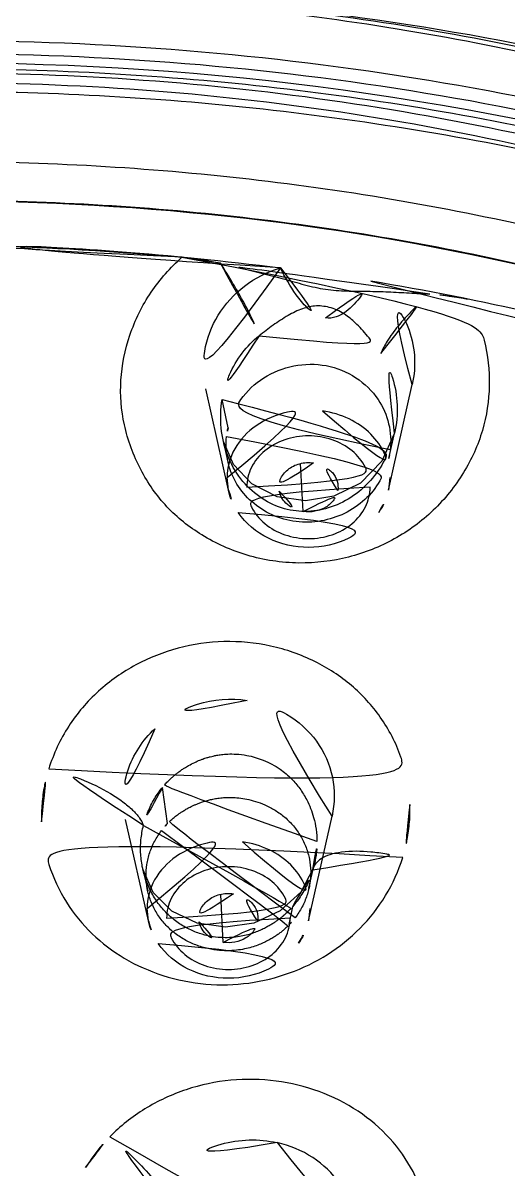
# Model space of a CAD drawing. Extents: x 16296684858 to 16296688009, y -37409618718 to -37409616409.
# Drawn here: x 16296685863.59 to 16296685870.95, y -37409617573.46 to -37409617556.06 of the extents above; entities that cross this region are included whole.
import ezdxf

# ---------------------------------------------------------------- set-up
doc = ezdxf.new("R2010")
doc.units = 0
doc.header["$LTSCALE"] = 10
doc.header["$MEASUREMENT"] = 0
doc.layers.get('0').update_dxf_attribs({"linetype": 'CONTINUOUS'})

msp = doc.modelspace()

# ---------------------------------------------------------------- linework, layer by layer
at = {"color": 7, "linetype": 'Continuous', "lineweight": 30}
for p, q in [((16296685866.70635, -37409617563.149933), (16296685866.360291, -37409617561.61438)), ((16296685869.133949, -37409617563.150238), (16296685869.495819, -37409617561.546478)), ((16296685866.6998, -37409617562.206306), (16296685866.61091, -37409617561.773872)), ((16296685869.14081, -37409617562.669853), (16296685869.227699, -37409617562.28476)), ((16296685866.62779, -37409617562.40477), (16296685866.698879, -37409617562.7202)), ((16296685867.842039, -37409617563.475273), (16296685867.801741, -37409617562.748299)), ((16296685866.70635, -37409617563.149933), (16296685866.685169, -37409617562.960381)), ((16296685869.15518, -37409617562.960381), (16296685869.133949, -37409617563.150238)), ((16296685865.78141, -37409617568.212593), (16296685865.703461, -37409617567.666267)), ((16296685865.49103, -37409617569.692528), (16296685865.144039, -37409617568.152847)), ((16296685867.918631, -37409617569.692833), (16296685868.27791, -37409617568.100517)), ((16296685865.406759, -37409617568.905281), (16296685865.48093, -37409617569.234627)), ((16296685867.928049, -37409617569.195824), (16296685868.01392, -37409617568.814949)), ((16296685868.0126, -37409617568.821114), (16296685867.99316, -37409617568.894073)), ((16296685866.62673, -37409617570.01786), (16296685866.58954, -37409617569.289886)), ((16296685867.628799, -37409617569.748947), (16296685867.68115, -37409617569.473167)), ((16296685865.49103, -37409617569.692528), (16296685865.469851, -37409617569.502968)), ((16296685867.939859, -37409617569.502968), (16296685867.918631, -37409617569.692833))]:
    msp.add_line(p, q, dxfattribs=at)
for points in [[(16296685869.22311, -37409617562.293892), (16296685869.036409, -37409617562.712486), (16296685868.71104, -37409617563.042519), (16296685868.30621, -37409617563.244331), (16296685867.87439, -37409617563.313873), (16296685867.442989, -37409617563.251228), (16296685867.05987, -37409617563.056023), (16296685866.78064, -37409617562.763107), (16296685866.630409, -37409617562.413597)], [(16296685867.993139, -37409617568.89415), (16296685867.803869, -37409617569.253777), (16296685867.489929, -37409617569.540947), (16296685867.09273, -37409617569.724319), (16296685866.6621, -37409617569.78746), (16296685866.233391, -37409617569.726028), (16296685865.84799, -37409617569.542137), (16296685865.562, -37409617569.258614), (16296685865.406561, -37409617568.905052)]]:
    msp.add_lwpolyline(points, dxfattribs=at)
for centre, radius, start, end in [((16296685862.36359, -37409617599.706848), 40.258658, 82.6784509, 97.3215491), ((16296685862.36359, -37409617599.646492), 40.199071, 84.808422, 95.1929513), ((16296685867.84087, -37409617562.467148), 1.170503, 167.1241312, 173.6468271), ((16296685868.029909, -37409617562.416), 1.139532, 347.1289253, 353.7605908), ((16296685866.65506, -37409617569.052841), 1.212156, 136.1162287, 142.7241859), ((16296685866.78356, -37409617568.935242), 1.17326, 316.0888608, 322.8542008)]:
    msp.add_arc(centre, radius, start, end, dxfattribs=at)
for points, knots in [([(16296685838.436371, -37409617553.029137), (16296685840.97139, -37409617551.585327), (16296685846.404711, -37409617549.172546), (16296685855.129419, -37409617547.109581), (16296685864.175039, -37409617546.626968), (16296685873.1404, -37409617547.746811), (16296685881.63249, -37409617550.422127), (16296685889.27632, -37409617554.54583), (16296685895.72501, -37409617559.943871), (16296685899.087959, -37409617564.327873), (16296685900.45472, -37409617566.63784)], [0, 0, 0, 0, 0.12552644, 0.253952699, 0.383757922, 0.513215735, 0.640651098, 0.76469359, 0.884512769, 1, 1, 1, 1]), ([(16296685838.592569, -37409617553.293793), (16296685841.094, -37409617551.886131), (16296685846.44771, -37409617549.53054), (16296685855.034121, -37409617547.500923), (16296685863.93799, -37409617546.997887), (16296685872.77363, -37409617548.044617), (16296685881.162519, -37409617550.597397), (16296685888.743959, -37409617554.553101), (16296685895.184231, -37409617559.745941), (16296685898.591021, -37409617563.976387), (16296685899.993099, -37409617566.210403)], [0, 0, 0, 0, 0.125457381, 0.253874606, 0.383717193, 0.513251754, 0.64078535, 0.764908658, 0.884716325, 1, 1, 1, 1]), ([(16296685899.015511, -37409617584.328484), (16296685899.01543, -37409617582.924667), (16296685898.780069, -37409617580.100922), (16296685897.7309, -37409617575.959862), (16296685896.008261, -37409617571.983223), (16296685893.647949, -37409617568.24762), (16296685890.6971, -37409617564.822037), (16296685887.212959, -37409617561.769478), (16296685883.261761, -37409617559.14563), (16296685878.917669, -37409617556.998444), (16296685874.26136, -37409617555.367363), (16296685869.380131, -37409617554.282806), (16296685866.042589, -37409617553.938744), (16296685864.36381, -37409617553.862343)], [0, 0, 0, 0, 0.082872383, 0.166372417, 0.251125844, 0.337635245, 0.426243483, 0.517115681, 0.610243305, 0.705455563, 0.802445015, 0.900793155, 1, 1, 1, 1]), ([(16296685864.36385, -37409617554.529388), (16296685866.00453, -37409617554.605698), (16296685869.26609, -37409617554.945137), (16296685874.03565, -37409617556.009369), (16296685878.58489, -37409617557.607162), (16296685882.828671, -37409617559.708763), (16296685886.688299, -37409617562.27562), (16296685890.091431, -37409617565.260918), (16296685892.973499, -37409617568.610229), (16296685895.278681, -37409617572.262077), (16296685896.961, -37409617576.149147), (16296685897.98559, -37409617580.196617), (16296685898.215441, -37409617582.956413), (16296685898.215509, -37409617584.328484)], [0, 0, 0, 0, 0.099211066, 0.197559421, 0.29454633, 0.389754587, 0.482877991, 0.573746824, 0.662353343, 0.748863091, 0.83361891, 0.917122913, 1, 1, 1, 1]), ([(16296685899.665291, -37409617586.045883), (16296685899.665211, -37409617584.631042), (16296685899.430229, -37409617581.78392), (16296685898.382059, -37409617577.606354), (16296685896.660971, -37409617573.593384), (16296685894.301901, -37409617569.8181), (16296685891.34992, -37409617566.348503), (16296685887.858789, -37409617563.246948), (16296685883.89806, -37409617560.572929), (16296685879.540119, -37409617558.372978), (16296685874.86268, -37409617556.685989), (16296685869.95155, -37409617555.543823), (16296685864.900961, -37409617554.968437), (16296685859.80724, -37409617554.969658), (16296685854.763269, -37409617555.546333), (16296685849.86208, -37409617556.687202), (16296685845.194071, -37409617558.370506), (16296685840.84341, -37409617560.565277), (16296685836.887621, -37409617563.233139), (16296685833.39843, -37409617566.328491), (16296685830.444389, -37409617569.794228), (16296685828.080009, -37409617573.570251), (16296685826.352989, -37409617577.588867), (16296685825.30089, -37409617581.774803), (16296685825.06522, -37409617584.628159), (16296685825.0653, -37409617586.045883)], [0, 0, 0, 0, 0.039480573, 0.079296804, 0.119690272, 0.160821969, 0.203059758, 0.246376118, 0.290732494, 0.336042186, 0.382252965, 0.429155458, 0.47642631, 0.523791486, 0.570989488, 0.617786329, 0.663899361, 0.709132394, 0.753418549, 0.796672849, 0.838889695, 0.88006022, 0.920531113, 0.960438825, 1, 1, 1, 1]), ([(16296685901.025749, -37409617587.723747), (16296685901.02533, -37409617585.616272), (16296685900.516331, -37409617581.350456), (16296685898.269831, -37409617575.243042), (16296685894.639311, -37409617569.634277), (16296685889.777809, -37409617564.740517), (16296685883.87981, -37409617560.738632), (16296685877.17182, -37409617557.773514), (16296685869.908159, -37409617555.950706), (16296685862.361641, -37409617555.335838), (16296685854.81539, -37409617555.951241), (16296685847.552361, -37409617557.774353), (16296685840.84539, -37409617560.739868), (16296685834.94833, -37409617564.741814), (16296685830.08753, -37409617569.635674), (16296685826.45793, -37409617575.245049), (16296685824.21244, -37409617581.353127), (16296685823.70435, -37409617585.619324), (16296685823.70442, -37409617587.726952)], [0, 0, 0, 0, 0.056788102, 0.114505619, 0.173904519, 0.235421111, 0.299151519, 0.36485857, 0.43204217, 0.500009946, 0.567975549, 0.635153529, 0.700853634, 0.764575878, 0.826087762, 0.88548764, 0.94320817, 1, 1, 1, 1]), ([(16296685825.7153, -37409617586.045883), (16296685825.715219, -37409617584.655937), (16296685825.945749, -37409617581.858597), (16296685826.9751, -37409617577.753769), (16296685828.66584, -37409617573.810478), (16296685830.98344, -37409617570.100922), (16296685833.883381, -37409617566.692017), (16296685837.31287, -37409617563.644798), (16296685841.20385, -37409617561.017509), (16296685845.485069, -37409617558.855942), (16296685850.080441, -37409617557.198257), (16296685854.90572, -37409617556.075722), (16296685859.86862, -37409617555.510078), (16296685864.87429, -37409617555.511093), (16296685869.83116, -37409617556.077744), (16296685874.647551, -37409617557.198837), (16296685879.234699, -37409617558.852966), (16296685883.509781, -37409617561.00956), (16296685887.396749, -37409617563.630898), (16296685890.82514, -37409617566.672073), (16296685893.72794, -37409617570.077164), (16296685896.05167, -37409617573.78746), (16296685897.749189, -37409617577.73642), (16296685898.783381, -37409617581.849541), (16296685899.015209, -37409617584.653061), (16296685899.015301, -37409617586.045883)], [0, 0, 0, 0, 0.039474285, 0.079290558, 0.119687987, 0.160818636, 0.203049312, 0.246357654, 0.290706797, 0.336012441, 0.382214469, 0.429115805, 0.476390614, 0.523763173, 0.570969719, 0.61777358, 0.66388826, 0.709126849, 0.753412861, 0.796664323, 0.838879123, 0.880053881, 0.920533265, 0.960444101, 1, 1, 1, 1]), ([(16296685898.21537, -37409617585.436478), (16296685898.21529, -37409617584.064407), (16296685897.985439, -37409617581.304558), (16296685896.960819, -37409617577.257057), (16296685895.278469, -37409617573.36998), (16296685892.973261, -37409617569.718117), (16296685890.09116, -37409617566.368797), (16296685886.688009, -37409617563.38353), (16296685882.828369, -37409617560.816689), (16296685878.58461, -37409617558.715111), (16296685874.0354, -37409617557.117332), (16296685869.26589, -37409617556.053146), (16296685866.00437, -37409617555.713707), (16296685864.36371, -37409617555.637398)], [0, 0, 0, 0, 0.082878256, 0.16638322, 0.251139803, 0.337650112, 0.426256973, 0.517125903, 0.610249134, 0.705456924, 0.802443058, 0.900790326, 1, 1, 1, 1]), ([(16296685824.372299, -37409617587.729851), (16296685824.389709, -37409617585.667099), (16296685824.920071, -37409617581.495628), (16296685827.157881, -37409617575.531593), (16296685830.739889, -37409617570.058937), (16296685835.517509, -37409617565.28669), (16296685841.301821, -37409617561.386047), (16296685847.87216, -37409617558.496536), (16296685854.98189, -37409617556.72081), (16296685862.366079, -37409617556.122093), (16296685869.7502, -37409617556.721718), (16296685876.859751, -37409617558.498306), (16296685883.429831, -37409617561.388519), (16296685889.21382, -37409617565.28978), (16296685893.991131, -37409617570.062508), (16296685897.57283, -37409617575.535507), (16296685899.81036, -37409617581.499786), (16296685900.340521, -37409617585.671387), (16296685900.357821, -37409617587.734192)], [0, 0, 0, 0, 0.05678601, 0.114514615, 0.173928905, 0.235458901, 0.299192793, 0.364892258, 0.432055309, 0.499996706, 0.567938184, 0.635101458, 0.700801363, 0.764536033, 0.826067175, 0.885482865, 0.943212823, 1, 1, 1, 1]), ([(16296685900.114321, -37409617587.75853), (16296685900.098921, -37409617585.708107), (16296685899.57535, -37409617581.561142), (16296685897.3554, -37409617575.631157), (16296685893.79826, -37409617570.189163), (16296685889.051649, -37409617565.443123), (16296685883.303459, -37409617561.563499), (16296685876.77319, -37409617558.689217), (16296685869.7062, -37409617556.922401), (16296685862.366079, -37409617556.326073), (16296685855.02593, -37409617556.921509), (16296685847.958879, -37409617558.687431), (16296685841.428499, -37409617561.56086), (16296685835.68012, -37409617565.43972), (16296685830.933201, -37409617570.185097), (16296685827.375641, -37409617575.62664), (16296685825.15523, -37409617581.556343), (16296685824.63135, -37409617585.703239), (16296685824.61581, -37409617587.753677)], [0, 0, 0, 0, 0.056786885, 0.114515065, 0.173928584, 0.235458445, 0.299193404, 0.364895142, 0.432061271, 0.500005875, 0.567949921, 0.635114431, 0.700813793, 0.7645461, 0.826073551, 0.885485329, 0.943212676, 1, 1, 1, 1]), ([(16296685825.065081, -37409617587.803146), (16296685825.065001, -37409617586.388947), (16296685825.2994, -37409617583.543716), (16296685826.34602, -37409617579.367928), (16296685828.06666, -37409617575.352631), (16296685830.42688, -37409617571.574692), (16296685833.38052, -37409617568.103554), (16296685836.871, -37409617565.002708), (16296685840.83256, -37409617562.328232), (16296685845.191351, -37409617560.128403), (16296685849.866619, -37409617558.442833), (16296685854.77206, -37409617557.301949), (16296685859.817301, -37409617556.726303), (16296685864.90942, -37409617556.726303), (16296685869.95471, -37409617557.301949), (16296685874.860279, -37409617558.442833), (16296685879.535721, -37409617560.128403), (16296685883.89476, -37409617562.328232), (16296685887.856609, -37409617565.002708), (16296685891.347441, -37409617568.103554), (16296685894.301451, -37409617571.574692), (16296685896.66209, -37409617575.3526), (16296685898.383181, -37409617579.367897), (16296685899.43026, -37409617583.543694), (16296685899.665001, -37409617586.388939), (16296685899.66507, -37409617587.803146)], [0, 0, 0, 0, 0.039462523, 0.07924376, 0.119632051, 0.160859264, 0.203083381, 0.246380295, 0.290743779, 0.336091656, 0.382276139, 0.429096748, 0.476314654, 0.523667787, 0.570886287, 0.617708052, 0.663894185, 0.709244101, 0.753609884, 0.796909198, 0.83913564, 0.880364919, 0.920754837, 0.960537117, 1, 1, 1, 1]), ([(16296685839.557079, -37409617563.098343), (16296685842.86722, -37409617560.98555), (16296685850.302469, -37409617557.734222), (16296685862.368971, -37409617556.11248), (16296685874.435061, -37409617557.737213), (16296685881.869511, -37409617560.990379), (16296685885.17914, -37409617563.104012)], [0, 0, 0, 0, 0.246043081, 0.499999746, 0.753956551, 1, 1, 1, 1]), ([(16296685884.816931, -37409617563.627937), (16296685883.240271, -37409617562.524971), (16296685879.85277, -37409617560.557549), (16296685874.32424, -37409617558.419533), (16296685868.437059, -37409617557.110497), (16296685862.368999, -37409617556.669563), (16296685856.300819, -37409617557.108978), (16296685850.413321, -37409617558.416519), (16296685844.884239, -37409617560.553123), (16296685841.496241, -37409617562.519707), (16296685839.91931, -37409617563.622269)], [0, 0, 0, 0, 0.121278671, 0.245636091, 0.372230775, 0.5, 0.627769225, 0.75436391, 0.87872133, 1, 1, 1, 1]), ([(16296685825.285891, -37409617587.96347), (16296685825.285879, -37409617587.707138), (16296685825.296129, -37409617587.19426), (16296685825.31851, -37409617586.438667), (16296685825.385679, -37409617585.69912), (16296685825.451651, -37409617584.971497), (16296685825.5522, -37409617584.245209), (16296685825.674141, -37409617583.515228), (16296685825.80805, -37409617582.781288), (16296685825.9676, -37409617582.032753), (16296685826.16317, -37409617581.277687), (16296685826.38126, -37409617580.494408), (16296685826.63345, -37409617579.699692), (16296685826.928101, -37409617578.874527), (16296685827.24869, -37409617578.032402), (16296685827.63059, -37409617577.157257), (16296685828.044029, -37409617576.260536), (16296685828.533649, -37409617575.3218), (16296685829.069981, -37409617574.358788), (16296685829.700359, -37409617573.343353), (16296685830.39757, -37409617572.304428), (16296685831.21174, -37409617571.205521), (16296685832.117519, -37409617570.089462), (16296685833.16675, -37409617568.91555), (16296685834.330059, -37409617567.738876), (16296685835.656071, -37409617566.529533), (16296685837.10326, -37409617565.343529), (16296685838.7146, -37409617564.16584), (16296685840.44519, -37409617563.04184), (16296685842.324011, -37409617561.967651), (16296685844.30847, -37409617560.977867), (16296685846.414881, -37409617560.07225), (16296685848.60832, -37409617559.273773), (16296685850.893089, -37409617558.585228), (16296685853.239441, -37409617558.020531), (16296685855.64377, -37409617557.582497), (16296685858.0839, -37409617557.277901), (16296685860.55415, -37409617557.108192), (16296685863.037531, -37409617557.076561), (16296685865.52709, -37409617557.183723), (16296685868.006531, -37409617557.430542), (16296685870.46773, -37409617557.816833), (16296685872.89517, -37409617558.3414), (16296685875.279369, -37409617559.002617), (16296685877.60605, -37409617559.797493), (16296685879.864691, -37409617560.722481), (16296685882.043051, -37409617561.773117), (16296685884.12812, -37409617562.942627), (16296685886.110411, -37409617564.225143), (16296685887.97743, -37409617565.611023), (16296685889.72439, -37409617567.095238), (16296685891.3466, -37409617568.672348), (16296685892.839991, -37409617570.339218), (16296685894.197611, -37409617572.089203), (16296685895.41091, -37409617573.91217), (16296685896.473909, -37409617575.799316), (16296685897.38147, -37409617577.741478), (16296685898.12933, -37409617579.729057), (16296685898.71447, -37409617581.753517), (16296685899.13463, -37409617583.806648), (16296685899.387739, -37409617585.879662), (16296685899.44418, -37409617587.269547), (16296685899.44422, -37409617587.96347)], [0, 0, 0, 0, 0.007190914, 0.014390699, 0.021197445, 0.028018065, 0.034884836, 0.041759434, 0.048779693, 0.055812195, 0.063224423, 0.070656159, 0.078620257, 0.086607574, 0.095234104, 0.103891932, 0.113388313, 0.122928724, 0.133585619, 0.144304038, 0.156447333, 0.168675758, 0.182657578, 0.196755371, 0.212828127, 0.229053252, 0.247080326, 0.265290118, 0.28501589, 0.30493842, 0.325971293, 0.347192247, 0.369225933, 0.391418619, 0.41409903, 0.43689168, 0.45994238, 0.483047501, 0.506317209, 0.529578279, 0.552915605, 0.57617996, 0.59943031, 0.622546252, 0.645549679, 0.668364682, 0.690974428, 0.713353614, 0.735386226, 0.757163423, 0.778535544, 0.7996462, 0.820584076, 0.841267779, 0.861726601, 0.881960123, 0.901971914, 0.921806839, 0.94147382, 0.961027832, 0.980533417, 1, 1, 1, 1]), ([(16296685884.675949, -37409617563.858162), (16296685883.119909, -37409617562.743118), (16296685879.766569, -37409617560.752548), (16296685874.275579, -37409617558.588226), (16296685868.415409, -37409617557.262222), (16296685862.368959, -37409617556.815453), (16296685856.322399, -37409617557.260696), (16296685850.46191, -37409617558.585228), (16296685844.970381, -37409617560.748169), (16296685841.61656, -37409617562.7379), (16296685840.06023, -37409617563.852524)], [0, 0, 0, 0, 0.12116473, 0.245498095, 0.372141908, 0.500000532, 0.627858983, 0.754502445, 0.878835522, 1, 1, 1, 1]), ([(16296685896.56522, -37409617586.636948), (16296685896.56514, -37409617585.340134), (16296685896.349779, -37409617582.729912), (16296685895.388781, -37409617578.898987), (16296685893.810249, -37409617575.218567), (16296685891.646669, -37409617571.756653), (16296685888.94006, -37409617568.575783), (16296685885.7397, -37409617565.732689), (16296685882.109079, -37409617563.281502), (16296685878.115459, -37409617561.265259), (16296685873.82918, -37409617559.718819), (16296685869.328171, -37409617558.671181), (16296685864.69735, -37409617558.1427), (16296685860.025669, -37409617558.143051), (16296685855.399309, -37409617558.67141), (16296685850.90461, -37409617559.717232), (16296685846.62393, -37409617561.260437), (16296685842.634621, -37409617563.272476), (16296685839.007271, -37409617565.718437), (16296685835.808109, -37409617568.555946), (16296685833.09918, -37409617571.733337), (16296685830.9303, -37409617575.19622), (16296685829.34597, -37409617578.882263), (16296685828.38117, -37409617582.72123), (16296685828.16515, -37409617585.33741), (16296685828.16523, -37409617586.636948)], [0, 0, 0, 0, 0.039467512, 0.079288874, 0.119704634, 0.16084154, 0.203071313, 0.24638142, 0.290724294, 0.336020102, 0.382189092, 0.429075161, 0.476349266, 0.523730432, 0.570947826, 0.617756344, 0.663861518, 0.709106572, 0.753390268, 0.796640123, 0.838851502, 0.880032855, 0.920531911, 0.960449584, 1, 1, 1, 1]), ([(16296685828.865219, -37409617586.636948), (16296685828.86516, -37409617585.36657), (16296685829.07584, -37409617582.809853), (16296685830.016701, -37409617579.057571), (16296685831.562269, -37409617575.452873), (16296685833.681021, -37409617572.061829), (16296685836.33214, -37409617568.94558), (16296685839.467529, -37409617566.159981), (16296685843.024549, -37409617563.758553), (16296685846.9366, -37409617561.783699), (16296685851.134529, -37409617560.269363), (16296685855.542179, -37409617559.243553), (16296685860.07687, -37409617558.726021), (16296685864.65173, -37409617558.726181), (16296685869.18256, -37409617559.24334), (16296685873.5849, -37409617560.267212), (16296685877.77836, -37409617561.778473), (16296685881.687099, -37409617563.74929), (16296685885.24169, -37409617566.145653), (16296685888.376619, -37409617568.925789), (16296685891.030809, -37409617572.038612), (16296685893.155621, -37409617575.430672), (16296685894.70776, -37409617579.04097), (16296685895.65324, -37409617582.801224), (16296685895.86515, -37409617585.363876), (16296685895.865219, -37409617586.636948)], [0, 0, 0, 0, 0.039470344, 0.079285515, 0.119694774, 0.160825485, 0.203058535, 0.246381229, 0.290734148, 0.336032795, 0.382191341, 0.42906277, 0.476322219, 0.523690669, 0.570898633, 0.617701681, 0.663807516, 0.709064969, 0.753365147, 0.796632508, 0.838852555, 0.880033368, 0.920530722, 0.960445513, 1, 1, 1, 1]), ([(16296685879.999599, -37409617562.93956), (16296685877.3265, -37409617561.561699), (16296685871.54183, -37409617559.459808), (16296685862.36384, -37409617558.409317), (16296685853.18598, -37409617559.459732), (16296685847.401501, -37409617561.561546), (16296685844.72854, -37409617562.939377)], [0, 0, 0, 0, 0.247161741, 0.500008756, 0.752849527, 1, 1, 1, 1]), ([(16296685866.000561, -37409617559.612259), (16296685865.824751, -37409617559.770088), (16296685865.501431, -37409617560.131439), (16296685865.184999, -37409617560.777573), (16296685865.042471, -37409617561.472107), (16296685865.097281, -37409617562.179878), (16296685865.343941, -37409617562.841667), (16296685865.745781, -37409617563.423759), (16296685866.30669, -37409617563.868477), (16296685866.991831, -37409617564.175423), (16296685867.76293, -37409617564.292412), (16296685868.533541, -37409617564.199226), (16296685869.23505, -37409617563.921249), (16296685869.835939, -37409617563.479317), (16296685870.293209, -37409617562.909607), (16296685870.591049, -37409617562.257469), (16296685870.69351, -37409617561.561974), (16296685870.620001, -37409617560.872437), (16296685870.44499, -37409617560.445297), (16296685870.33617, -37409617560.248734)], [0, 0, 0, 0, 0.058156793, 0.117898082, 0.175033992, 0.230707513, 0.290345324, 0.346908732, 0.402670627, 0.464389975, 0.529764906, 0.592118223, 0.653334401, 0.713509885, 0.773676725, 0.831282046, 0.887909558, 0.94468785, 1, 1, 1, 1]), ([(16296685866.58493, -37409617559.7062), (16296685866.51841, -37409617559.691063), (16296685866.386869, -37409617559.663963), (16296685866.191999, -37409617559.63269), (16296685866.06369, -37409617559.618011), (16296685866.00091, -37409617559.612312)], [0, 0, 0, 0, 0.345753162, 0.680470102, 1, 1, 1, 1]), ([(16296685866.58493, -37409617559.7062), (16296685866.65019, -37409617559.806519), (16296685866.775921, -37409617560.007507), (16296685866.94286, -37409617560.302109), (16296685867.076691, -37409617560.566849), (16296685867.1457, -37409617560.732162), (16296685867.17255, -37409617560.805038)], [0, 0, 0, 0, 0.287634218, 0.56959451, 0.813610037, 1, 1, 1, 1]), ([(16296685869.763821, -37409617560.172752), (16296685869.65877, -37409617560.167603), (16296685869.44865, -37409617560.155052), (16296685869.1334, -37409617560.138618), (16296685868.817209, -37409617560.128487), (16296685868.499559, -37409617560.129051), (16296685868.177589, -37409617560.108299), (16296685867.859119, -37409617560.033623), (16296685867.5436, -37409617559.94101), (16296685867.22467, -37409617559.858109), (16296685866.904949, -37409617559.781532), (16296685866.691469, -37409617559.73204), (16296685866.58493, -37409617559.7062)], [0, 0, 0, 0, 0.097714519, 0.195551311, 0.293281907, 0.391534673, 0.490776306, 0.592094983, 0.694556455, 0.796408055, 0.898147718, 1, 1, 1, 1]), ([(16296685867.493971, -37409617559.776413), (16296685867.29915, -37409617559.833687), (16296685866.93079, -37409617560.019241), (16296685866.52137, -37409617560.470573), (16296685866.30829, -37409617561.030006), (16296685866.31827, -37409617561.427681), (16296685866.360399, -37409617561.614807)], [0, 0, 0, 0, 0.257719729, 0.509979373, 0.756551889, 1, 1, 1, 1]), ([(16296685867.493971, -37409617559.776413), (16296685867.565201, -37409617559.916946), (16296685867.68647, -37409617560.131737), (16296685867.903891, -37409617560.403389), (16296685868.076111, -37409617560.519547), (16296685868.180731, -37409617560.53492)], [0, 0, 0, 0, 0.450036559, 0.697963806, 1, 1, 1, 1]), ([(16296685868.180731, -37409617560.53492), (16296685868.23403, -37409617560.542732), (16296685868.33498, -37409617560.532318), (16296685868.520741, -37409617560.43618), (16296685868.697109, -37409617560.243103), (16296685868.813009, -37409617560.065903), (16296685868.865141, -37409617559.977676)], [0, 0, 0, 0, 0.174043885, 0.31409257, 0.668966584, 1, 1, 1, 1]), ([(16296685868.865141, -37409617559.977676), (16296685869.704941, -37409617560.115997), (16296685873.005381, -37409617560.769333), (16296685876.22257, -37409617561.853279), (16296685878.507259, -37409617562.899292)], [0, 0, 0, 0, 0.253013413, 1, 1, 1, 1]), ([(16296685869.017941, -37409617561.077164), (16296685869.04492, -37409617561.011581), (16296685869.121651, -37409617560.865753), (16296685869.28804, -37409617560.6437), (16296685869.50633, -37409617560.40493), (16296685869.675011, -37409617560.249519), (16296685869.763809, -37409617560.172752)], [0, 0, 0, 0, 0.178960622, 0.418135002, 0.701908469, 1, 1, 1, 1]), ([(16296685869.49592, -37409617561.545967), (16296685869.560209, -37409617561.260536), (16296685869.516479, -37409617560.630028), (16296685869.11252, -37409617560.143318), (16296685868.865141, -37409617559.977676)], [0, 0, 0, 0, 0.49566241, 1, 1, 1, 1]), ([(16296685870.33581, -37409617560.248642), (16296685870.27401, -37409617560.236038), (16296685870.14854, -37409617560.213493), (16296685869.957689, -37409617560.188179), (16296685869.82872, -37409617560.176964), (16296685869.763821, -37409617560.172752)], [0, 0, 0, 0, 0.32769067, 0.662033606, 1, 1, 1, 1]), ([(16296685867.17255, -37409617560.805038), (16296685867.24201, -37409617560.751663), (16296685867.38361, -37409617560.642998), (16296685867.59973, -37409617560.499634), (16296685867.818649, -37409617560.391258), (16296685868.04364, -37409617560.340561), (16296685868.27523, -37409617560.373734), (16296685868.48387, -37409617560.47937), (16296685868.671921, -37409617560.642891), (16296685868.848221, -37409617560.840927), (16296685868.961479, -37409617560.99575), (16296685869.017941, -37409617561.077164)], [0, 0, 0, 0, 0.116376183, 0.237124892, 0.344094375, 0.439499496, 0.538711264, 0.648368386, 0.745409471, 0.868365843, 1, 1, 1, 1]), ([(16296685867.172541, -37409617560.805023), (16296685867.07633, -37409617560.881203), (16296685866.90019, -37409617561.062523), (16296685866.70701, -37409617561.394379), (16296685866.63257, -37409617561.6446), (16296685866.61091, -37409617561.773872)], [0, 0, 0, 0, 0.322315448, 0.655736463, 1, 1, 1, 1]), ([(16296685869.162689, -37409617562.539833), (16296685869.17713, -37409617562.407967), (16296685869.1602, -37409617562.136574), (16296685868.989, -37409617561.738907), (16296685868.65398, -37409617561.415291), (16296685868.1945, -37409617561.226791), (16296685867.692989, -37409617561.23542), (16296685867.22794, -37409617561.416351), (16296685866.87089, -37409617561.755867), (16296685866.73497, -37409617562.053001), (16296685866.6998, -37409617562.206322)], [0, 0, 0, 0, 0.107779545, 0.215985548, 0.344576326, 0.475934946, 0.609232702, 0.742274369, 0.872217501, 1, 1, 1, 1]), ([(16296685869.227011, -37409617562.287804), (16296685869.258989, -37409617562.147797), (16296685869.285049, -37409617561.861717), (16296685869.2146, -37409617561.443611), (16296685869.094061, -37409617561.190193), (16296685869.017731, -37409617561.077271)], [0, 0, 0, 0, 0.342255987, 0.675223693, 1, 1, 1, 1]), ([(16296685866.61091, -37409617561.773872), (16296685866.587219, -37409617561.915878), (16296685866.577009, -37409617562.204208), (16296685866.672279, -37409617562.621437), (16296685866.87413, -37409617562.986397), (16296685867.162491, -37409617563.263191), (16296685867.501671, -37409617563.436996), (16296685867.867029, -37409617563.492393), (16296685868.232519, -37409617563.434937), (16296685868.577829, -37409617563.274437), (16296685868.87159, -37409617563.017067), (16296685869.099871, -37409617562.682808), (16296685869.195539, -37409617562.42556), (16296685869.227011, -37409617562.287804)], [0, 0, 0, 0, 0.099627239, 0.197045394, 0.292847983, 0.38397718, 0.469715836, 0.552503615, 0.635356981, 0.722281361, 0.812545981, 0.90220997, 1, 1, 1, 1]), ([(16296685866.685169, -37409617562.960381), (16296685866.685169, -37409617562.810478), (16296685866.77216, -37409617562.495941), (16296685867.11751, -37409617562.136841), (16296685867.599091, -37409617561.93428), (16296685867.9583, -37409617561.921967), (16296685868.134569, -37409617561.947853)], [0, 0, 0, 0, 0.226992328, 0.469355983, 0.730201852, 1, 1, 1, 1]), ([(16296685868.134569, -37409617561.947853), (16296685868.273491, -37409617561.968224), (16296685868.540779, -37409617562.047447), (16296685868.876249, -37409617562.277031), (16296685869.1014, -37409617562.592621), (16296685869.15518, -37409617562.84053), (16296685869.15518, -37409617562.960381)], [0, 0, 0, 0, 0.270385513, 0.527654005, 0.769222918, 1, 1, 1, 1]), ([(16296685866.677561, -37409617562.337631), (16296685866.663271, -37409617562.466873), (16296685866.677429, -37409617562.721703), (16296685866.81752, -37409617563.065804), (16296685867.05242, -37409617563.343033), (16296685867.363319, -37409617563.543602), (16296685867.731079, -37409617563.64753), (16296685868.113609, -37409617563.636299), (16296685868.475, -37409617563.519836), (16296685868.785669, -37409617563.309471), (16296685869.02017, -37409617563.01899), (16296685869.11363, -37409617562.788612), (16296685869.14081, -37409617562.669853)], [0, 0, 0, 0, 0.105428698, 0.202334714, 0.296304379, 0.395616496, 0.498043204, 0.60140434, 0.701353864, 0.802087916, 0.901198954, 1, 1, 1, 1]), ([(16296685866.98292, -37409617563.106308), (16296685866.98291, -37409617563.003967), (16296685867.03544, -37409617562.790718), (16296685867.249969, -37409617562.532578), (16296685867.560061, -37409617562.364517), (16296685867.92008, -37409617562.306396), (16296685868.280109, -37409617562.364517), (16296685868.59025, -37409617562.532562), (16296685868.80484, -37409617562.790672), (16296685868.857389, -37409617563.003937), (16296685868.857401, -37409617563.106308)], [0, 0, 0, 0, 0.114310562, 0.235125245, 0.364642592, 0.49997985, 0.635319504, 0.764849306, 0.885681429, 1, 1, 1, 1]), ([(16296685867.9984, -37409617562.737396), (16296685867.92856, -37409617562.727119), (16296685867.786131, -37409617562.734222), (16296685867.60113, -37409617562.824883), (16296685867.477619, -37409617562.978447), (16296685867.465521, -37409617563.107491), (16296685867.4771, -37409617563.165108)], [0, 0, 0, 0, 0.27214623, 0.532635137, 0.773443625, 1, 1, 1, 1]), ([(16296685868.366091, -37409617563.155098), (16296685868.3734, -37409617563.108276), (16296685868.365339, -37409617563.007988), (16296685868.261, -37409617562.827217), (16296685868.10404, -37409617562.753128), (16296685867.9984, -37409617562.737396)], [0, 0, 0, 0, 0.232965188, 0.474843793, 1, 1, 1, 1]), ([(16296685868.857401, -37409617563.106308), (16296685868.85741, -37409617563.208672), (16296685868.80488, -37409617563.421913), (16296685868.590361, -37409617563.680038), (16296685868.28027, -37409617563.848091), (16296685867.92025, -37409617563.906227), (16296685867.560209, -37409617563.848099), (16296685867.250059, -37409617563.680077), (16296685867.035469, -37409617563.421944), (16296685866.98292, -37409617563.208672), (16296685866.98292, -37409617563.106308)], [0, 0, 0, 0, 0.114308662, 0.235119327, 0.364633877, 0.499970622, 0.635312412, 0.764855095, 0.885690785, 1, 1, 1, 1]), ([(16296685867.4771, -37409617563.165108), (16296685867.49271, -37409617563.242851), (16296685867.589911, -37409617563.396683), (16296685867.75482, -37409617563.46244), (16296685867.842039, -37409617563.475273)], [0, 0, 0, 0, 0.473501712, 1, 1, 1, 1]), ([(16296685867.842039, -37409617563.475273), (16296685867.957689, -37409617563.491982), (16296685868.14488, -37409617563.459297), (16296685868.31391, -37409617563.30706), (16296685868.35821, -37409617563.205673), (16296685868.366091, -37409617563.155098)], [0, 0, 0, 0, 0.52436218, 0.770265774, 1, 1, 1, 1]), ([(16296685866.85536, -37409617563.491524), (16296685866.96743, -37409617563.657097), (16296685867.299271, -37409617563.931381), (16296685867.92177, -37409617564.06617), (16296685868.543921, -37409617563.930077), (16296685868.87501, -37409617563.655052), (16296685868.98658, -37409617563.489212)], [0, 0, 0, 0, 0.244705046, 0.500077808, 0.755397943, 1, 1, 1, 1]), ([(16296685863.978189, -37409617567.382309), (16296685864.050831, -37409617567.156097), (16296685864.250811, -37409617566.722267), (16296685864.714251, -37409617566.183861), (16296685865.287371, -37409617565.78083), (16296685865.940001, -37409617565.525383), (16296685866.639549, -37409617565.42263), (16296685867.352501, -37409617565.490143), (16296685868.015921, -37409617565.72139), (16296685868.5875, -37409617566.09314), (16296685869.040211, -37409617566.589012), (16296685869.36437, -37409617567.207527), (16296685869.442869, -37409617567.680038), (16296685869.459869, -37409617567.923866)], [0, 0, 0, 0, 0.093181688, 0.184728433, 0.275467002, 0.36529213, 0.457176708, 0.550270842, 0.643418007, 0.73003297, 0.814965763, 0.904136912, 1, 1, 1, 1]), ([(16296685866.98941, -37409617566.342972), (16296685866.739731, -37409617566.306328), (16296685866.221979, -37409617566.345413), (16296685865.770861, -37409617566.603798), (16296685865.589479, -37409617566.773216)], [0, 0, 0, 0, 0.504160052, 1, 1, 1, 1]), ([(16296685868.277941, -37409617568.100357), (16296685868.32123, -37409617567.908211), (16296685868.326441, -37409617567.498383), (16296685868.07324, -37409617566.934502), (16296685867.603109, -37409617566.513313), (16296685867.1984, -37409617566.373657), (16296685866.98941, -37409617566.342972)], [0, 0, 0, 0, 0.242765877, 0.487501565, 0.739638612, 1, 1, 1, 1]), ([(16296685865.589479, -37409617566.773216), (16296685865.404011, -37409617566.946457), (16296685865.11475, -37409617567.385048), (16296685865.08997, -37409617567.912743), (16296685865.144171, -37409617568.153343)], [0, 0, 0, 0, 0.507158287, 1, 1, 1, 1]), ([(16296685868.049931, -37409617568.485291), (16296685868.049021, -37409617568.362312), (16296685868.017981, -37409617568.14283), (16296685867.91296, -37409617567.87558), (16296685867.79443, -37409617567.68206), (16296685867.66036, -37409617567.523216), (16296685867.47847, -37409617567.369583), (16296685867.247129, -37409617567.246567), (16296685867.017981, -37409617567.178818), (16296685866.835159, -37409617567.156807), (16296685866.70583, -37409617567.156113), (16296685866.607161, -37409617567.164261), (16296685866.53311, -37409617567.175537), (16296685866.47677, -37409617567.187019), (16296685866.428169, -37409617567.198837), (16296685866.375731, -37409617567.21357), (16296685866.32378, -37409617567.230751), (16296685866.2607, -37409617567.254341), (16296685866.188009, -37409617567.28614), (16296685866.10854, -37409617567.327133), (16296685866.04089, -37409617567.367798), (16296685865.988649, -37409617567.402611), (16296685865.944241, -37409617567.434883), (16296685865.907009, -37409617567.464256), (16296685865.872141, -37409617567.493584), (16296685865.840071, -37409617567.522171), (16296685865.809389, -37409617567.551247), (16296685865.78385, -37409617567.576134), (16296685865.761511, -37409617567.599564), (16296685865.732771, -37409617567.627548), (16296685865.71862, -37409617567.655769), (16296685865.703541, -37409617567.666206)], [0, 0, 0, 0, 0.113022054, 0.200845168, 0.262234027, 0.320821409, 0.391180713, 0.479754294, 0.559583451, 0.609374873, 0.648530433, 0.678256038, 0.700279466, 0.717331645, 0.731078762, 0.746242058, 0.767382426, 0.781347007, 0.808131762, 0.840243234, 0.863467949, 0.88063099, 0.897936594, 0.913905278, 0.924215442, 0.939797197, 0.95339092, 0.963063921, 0.972553738, 0.983131127, 1, 1, 1, 1]), ([(16296685863.86982, -37409617568.190002), (16296685863.866961, -37409617568.097031), (16296685863.87085, -37409617567.912773), (16296685863.90803, -37409617567.642021), (16296685863.95167, -37409617567.467194), (16296685863.978189, -37409617567.382309)], [0, 0, 0, 0, 0.341054127, 0.673967462, 1, 1, 1, 1]), ([(16296685865.416451, -37409617568.241463), (16296685865.400339, -37409617568.201668), (16296685865.353149, -37409617568.118103), (16296685865.24535, -37409617567.997353), (16296685865.096621, -37409617567.873398), (16296685864.838011, -37409617567.703217), (16296685864.46402, -37409617567.525543), (16296685864.140341, -37409617567.424507), (16296685863.978189, -37409617567.382309)], [0, 0, 0, 0, 0.074084335, 0.167081585, 0.280400838, 0.411340407, 0.706393457, 1, 1, 1, 1]), ([(16296685865.703461, -37409617567.666267), (16296685865.65876, -37409617567.721199), (16296685865.57654, -37409617567.838867), (16296685865.479549, -37409617568.032463), (16296685865.433809, -37409617568.170723), (16296685865.41608, -37409617568.241409)], [0, 0, 0, 0, 0.328160335, 0.66234155, 1, 1, 1, 1]), ([(16296685867.718769, -37409617569.6437), (16296685867.75736, -37409617569.592796), (16296685867.82637, -37409617569.484596), (16296685867.90196, -37409617569.308601), (16296685867.94709, -37409617569.12455), (16296685867.960251, -37409617568.937851), (16296685867.939989, -37409617568.752586), (16296685867.887791, -37409617568.572304), (16296685867.805599, -37409617568.402031), (16296685867.69684, -37409617568.248108), (16296685867.56596, -37409617568.115494), (16296685867.41922, -37409617568.00898), (16296685867.267851, -37409617567.92971), (16296685867.12228, -37409617567.875427), (16296685866.988371, -37409617567.841507), (16296685866.86669, -37409617567.822899), (16296685866.756769, -37409617567.815819), (16296685866.6579, -37409617567.817413), (16296685866.569281, -37409617567.825447), (16296685866.49007, -37409617567.837914), (16296685866.41931, -37409617567.85331), (16296685866.35605, -37409617567.870552), (16296685866.299431, -37409617567.888786), (16296685866.248659, -37409617567.907478), (16296685866.20306, -37409617567.926147), (16296685866.16201, -37409617567.944527), (16296685866.125031, -37409617567.962471), (16296685866.09169, -37409617567.979828), (16296685866.061621, -37409617567.996536), (16296685866.034479, -37409617568.012558), (16296685866.00997, -37409617568.02784), (16296685865.987829, -37409617568.042358), (16296685865.962179, -37409617568.05999), (16296685865.93438, -37409617568.080307), (16296685865.905291, -37409617568.102661), (16296685865.8808, -37409617568.122162), (16296685865.857201, -37409617568.140747), (16296685865.835779, -37409617568.159286), (16296685865.80772, -37409617568.180931), (16296685865.796141, -37409617568.206123), (16296685865.78141, -37409617568.212578)], [0, 0, 0, 0, 0.052526972, 0.104957113, 0.156815309, 0.207593346, 0.25804683, 0.309240523, 0.361160517, 0.412776175, 0.463483362, 0.513675779, 0.561223039, 0.603526402, 0.641116419, 0.674603657, 0.704592191, 0.731561411, 0.755823081, 0.777687785, 0.797443415, 0.815333445, 0.83156976, 0.84633733, 0.859794825, 0.872078884, 0.883306356, 0.893576598, 0.902977803, 0.91158989, 0.919484961, 0.926721156, 0.933352874, 0.945069264, 0.955031418, 0.963524154, 0.970783127, 0.979746018, 0.98678056, 1, 1, 1, 1]), ([(16296685869.459869, -37409617567.923866), (16296685869.463131, -37409617568.011864), (16296685869.458879, -37409617568.19104), (16296685869.423189, -37409617568.461449), (16296685869.378389, -37409617568.640579), (16296685869.351299, -37409617568.730019)], [0, 0, 0, 0, 0.323394333, 0.656729048, 1, 1, 1, 1]), ([(16296685865.41608, -37409617568.241409), (16296685865.39819, -37409617568.313133), (16296685865.373091, -37409617568.458603), (16296685865.36891, -37409617568.678772), (16296685865.39892, -37409617568.895142), (16296685865.46069, -37409617569.10289), (16296685865.55143, -37409617569.296082), (16296685865.667259, -37409617569.468727), (16296685865.804399, -37409617569.617119), (16296685865.960329, -37409617569.738724), (16296685866.12941, -37409617569.832787), (16296685866.301809, -37409617569.897568), (16296685866.46682, -37409617569.934357), (16296685866.616859, -37409617569.948822), (16296685866.75061, -37409617569.946869), (16296685866.868851, -37409617569.932716), (16296685866.97304, -37409617569.910713), (16296685867.064831, -37409617569.883957), (16296685867.145781, -37409617569.854286), (16296685867.2173, -37409617569.823059), (16296685867.280491, -37409617569.791), (16296685867.33639, -37409617569.758926), (16296685867.386049, -37409617569.7276), (16296685867.43045, -37409617569.697777), (16296685867.470169, -37409617569.669533), (16296685867.505779, -37409617569.642937), (16296685867.537531, -37409617569.617523), (16296685867.56555, -37409617569.592697), (16296685867.590031, -37409617569.568336), (16296685867.61138, -37409617569.545197), (16296685867.631411, -37409617569.524963), (16296685867.659081, -37409617569.506523), (16296685867.67487, -37409617569.487244), (16296685867.68119, -37409617569.473099)], [0, 0, 0, 0, 0.061754859, 0.122790248, 0.183277894, 0.243512958, 0.303184061, 0.36092689, 0.416530011, 0.471277023, 0.52544143, 0.577554543, 0.624592525, 0.666267998, 0.703211797, 0.73613456, 0.765601816, 0.792073299, 0.81594786, 0.83758175, 0.857237128, 0.875114467, 0.891410097, 0.906271939, 0.919806191, 0.932125832, 0.943394172, 0.953781393, 0.963386633, 0.972213054, 0.980118556, 0.987050433, 1, 1, 1, 1]), ([(16296685869.351299, -37409617568.730019), (16296685869.28739, -37409617568.931328), (16296685869.11496, -37409617569.320763), (16296685868.719311, -37409617569.821297), (16296685868.22057, -37409617570.221931), (16296685867.642891, -37409617570.50238), (16296685867.014299, -37409617570.659119), (16296685866.357479, -37409617570.675247), (16296685865.712589, -37409617570.54425), (16296685865.121469, -37409617570.285553), (16296685864.61993, -37409617569.904114), (16296685864.22382, -37409617569.417793), (16296685863.950291, -37409617568.836731), (16296685863.87948, -37409617568.407463), (16296685863.86982, -37409617568.190002)], [0, 0, 0, 0, 0.082809216, 0.165109787, 0.247870144, 0.331569538, 0.414945895, 0.500062654, 0.586999821, 0.670958008, 0.75096757, 0.831746232, 0.914648653, 1, 1, 1, 1]), ([(16296685865.690531, -37409617568.318703), (16296685865.6516, -37409617568.369926), (16296685865.58263, -37409617568.477837), (16296685865.50754, -37409617568.652687), (16296685865.462851, -37409617568.834587), (16296685865.449539, -37409617569.019783), (16296685865.469179, -37409617569.204613), (16296685865.520679, -37409617569.385132), (16296685865.60216, -37409617569.555862), (16296685865.710409, -37409617569.710564), (16296685865.84185, -37409617569.844757), (16296685865.99498, -37409617569.956161), (16296685866.16597, -37409617570.043762), (16296685866.345949, -37409617570.104523), (16296685866.52146, -37409617570.13768), (16296685866.681669, -37409617570.147522), (16296685866.823111, -37409617570.140007), (16296685866.94672, -37409617570.120712), (16296685867.054331, -37409617570.093933), (16296685867.14789, -37409617570.062508), (16296685867.22925, -37409617570.028503), (16296685867.300079, -37409617569.993233), (16296685867.362089, -37409617569.95826), (16296685867.416759, -37409617569.924316), (16296685867.46541, -37409617569.892273), (16296685867.507999, -37409617569.861153), (16296685867.54426, -37409617569.830254), (16296685867.57303, -37409617569.797211), (16296685867.609289, -37409617569.780693), (16296685867.624491, -37409617569.759666), (16296685867.628799, -37409617569.748947)], [0, 0, 0, 0, 0.052883252, 0.104704071, 0.15572984, 0.206126074, 0.256524579, 0.307719347, 0.359673691, 0.411284401, 0.462197363, 0.513363662, 0.566236633, 0.619492921, 0.668931149, 0.712608484, 0.751100578, 0.785118455, 0.815282153, 0.8421311, 0.866154395, 0.88770482, 0.907112645, 0.924650868, 0.940578574, 0.954987815, 0.967955499, 0.979765283, 0.990501216, 1, 1, 1, 1]), ([(16296685865.469851, -37409617569.502968), (16296685865.469851, -37409617569.353073), (16296685865.556841, -37409617569.038528), (16296685865.902201, -37409617568.679451), (16296685866.38378, -37409617568.476898), (16296685866.742979, -37409617568.464546), (16296685866.91926, -37409617568.490433)], [0, 0, 0, 0, 0.226992328, 0.469355983, 0.730201852, 1, 1, 1, 1]), ([(16296685866.91926, -37409617568.490433), (16296685867.05817, -37409617568.510834), (16296685867.32547, -37409617568.590042), (16296685867.66094, -37409617568.819618), (16296685867.886089, -37409617569.135208), (16296685867.939859, -37409617569.383148), (16296685867.939859, -37409617569.502968)], [0, 0, 0, 0, 0.270385513, 0.527654005, 0.769222918, 1, 1, 1, 1]), ([(16296685867.98728, -37409617568.916458), (16296685868.00148, -37409617568.869087), (16296685868.02507, -37409617568.773697), (16296685868.04598, -37409617568.629272), (16296685868.050249, -37409617568.532898), (16296685868.049931, -37409617568.485291)], [0, 0, 0, 0, 0.339241674, 0.673208684, 1, 1, 1, 1]), ([(16296685867.98756, -37409617568.916542), (16296685867.99369, -37409617568.883003), (16296685868.024309, -37409617568.817993), (16296685868.117041, -37409617568.737122), (16296685868.25374, -37409617568.679626), (16296685868.50717, -37409617568.62764), (16296685868.801069, -37409617568.634041), (16296685869.11108, -37409617568.676376), (16296685869.27142, -37409617568.71035), (16296685869.351311, -37409617568.730003)], [0, 0, 0, 0, 0.066331917, 0.144295194, 0.242881731, 0.364682715, 0.667254695, 0.833296268, 1, 1, 1, 1]), ([(16296685865.767599, -37409617569.648911), (16296685865.76759, -37409617569.54657), (16296685865.82012, -37409617569.333313), (16296685866.03463, -37409617569.07518), (16296685866.34473, -37409617568.907158), (16296685866.704741, -37409617568.848999), (16296685867.064791, -37409617568.907097), (16296685867.374941, -37409617569.07515), (16296685867.58952, -37409617569.33329), (16296685867.64208, -37409617569.54657), (16296685867.64208, -37409617569.648911)], [0, 0, 0, 0, 0.114308662, 0.235119327, 0.364633877, 0.499970622, 0.635312412, 0.764855095, 0.885690785, 1, 1, 1, 1]), ([(16296685867.68115, -37409617569.473167), (16296685867.72681, -37409617569.420959), (16296685867.811741, -37409617569.308327), (16296685867.91511, -37409617569.121132), (16296685867.96641, -37409617568.986107), (16296685867.98728, -37409617568.916458)], [0, 0, 0, 0, 0.325270212, 0.658981941, 1, 1, 1, 1]), ([(16296685866.783079, -37409617569.279984), (16296685866.713409, -37409617569.26976), (16296685866.57132, -37409617569.276756), (16296685866.38661, -37409617569.366928), (16296685866.263, -37409617569.51976), (16296685866.2502, -37409617569.648422), (16296685866.261431, -37409617569.705963)], [0, 0, 0, 0, 0.27208969, 0.53259116, 0.773471084, 1, 1, 1, 1]), ([(16296685867.150801, -37409617569.697929), (16296685867.158211, -37409617569.651077), (16296685867.15074, -37409617569.55056), (16296685867.045549, -37409617569.36998), (16296685866.888781, -37409617569.295761), (16296685866.783079, -37409617569.279984)], [0, 0, 0, 0, 0.232929382, 0.474973877, 1, 1, 1, 1]), ([(16296685867.64208, -37409617569.648911), (16296685867.64209, -37409617569.751259), (16296685867.58956, -37409617569.964531), (16296685867.37504, -37409617570.222641), (16296685867.064951, -37409617570.390694), (16296685866.704941, -37409617570.448837), (16296685866.344891, -37409617570.390717), (16296685866.034731, -37409617570.222679), (16296685865.82016, -37409617569.964539), (16296685865.767599, -37409617569.751259), (16296685865.767599, -37409617569.648911)], [0, 0, 0, 0, 0.114308662, 0.235119327, 0.364633877, 0.499970622, 0.635312412, 0.764855095, 0.885690785, 1, 1, 1, 1]), ([(16296685866.261431, -37409617569.705963), (16296685866.27668, -37409617569.784027), (16296685866.37368, -37409617569.938904), (16296685866.53919, -37409617570.004997), (16296685866.62673, -37409617570.01786)], [0, 0, 0, 0, 0.473411183, 1, 1, 1, 1]), ([(16296685866.62673, -37409617570.01786), (16296685866.74235, -37409617570.034599), (16296685866.929211, -37409617570.001732), (16296685867.099131, -37409617569.850189), (16296685867.142799, -37409617569.748489), (16296685867.150801, -37409617569.697929)], [0, 0, 0, 0, 0.524247842, 0.770207394, 1, 1, 1, 1]), ([(16296685865.640039, -37409617570.034119), (16296685865.75211, -37409617570.199707), (16296685866.083941, -37409617570.473984), (16296685866.706461, -37409617570.608757), (16296685867.3286, -37409617570.472679), (16296685867.659691, -37409617570.197647), (16296685867.771271, -37409617570.03183)], [0, 0, 0, 0, 0.244705046, 0.500077808, 0.755397943, 1, 1, 1, 1]), ([(16296685864.903839, -37409617572.969543), (16296685865.06251, -37409617572.808037), (16296685865.42594, -37409617572.521523), (16296685866.056379, -37409617572.231079), (16296685866.7376, -37409617572.085541), (16296685867.427851, -37409617572.099274), (16296685868.088169, -37409617572.258087), (16296685868.67989, -37409617572.556839), (16296685869.16943, -37409617572.973053), (16296685869.52948, -37409617573.484413), (16296685869.74506, -37409617574.059799), (16296685869.79978, -37409617574.666809), (16296685869.69367, -37409617575.264168), (16296685869.524981, -37409617575.631927), (16296685869.420679, -37409617575.803528)], [0, 0, 0, 0, 0.087720688, 0.177195258, 0.266780795, 0.355256146, 0.442474847, 0.527755616, 0.609714705, 0.688930982, 0.767493909, 0.845061675, 0.922196439, 1, 1, 1, 1]), ([(16296685864.53824, -37409617573.438339), (16296685864.572701, -37409617573.381706), (16296685864.6464, -37409617573.271492), (16296685864.768459, -37409617573.1147), (16296685864.857519, -37409617573.016693), (16296685864.903839, -37409617572.969543)], [0, 0, 0, 0, 0.333785519, 0.667116988, 1, 1, 1, 1]), ([(16296685866.027559, -37409617574.356354), (16296685865.998791, -37409617574.271667), (16296685865.909281, -37409617574.08847), (16296685865.728889, -37409617573.810501), (16296685865.490709, -37409617573.516533), (16296685865.213091, -37409617573.230164), (16296685865.009041, -37409617573.052513), (16296685864.903839, -37409617572.969543)], [0, 0, 0, 0, 0.14876708, 0.337115409, 0.550644073, 0.777085023, 1, 1, 1, 1]), ([(16296685867.44339, -37409617573.059273), (16296685867.167139, -37409617572.99765), (16296685866.58242, -37409617573.011047), (16296685866.0695, -37409617573.296097), (16296685865.870501, -37409617573.488907)], [0, 0, 0, 0, 0.505310579, 1, 1, 1, 1]), ([(16296685867.44339, -37409617573.059273), (16296685867.634661, -37409617573.101929), (16296685867.9991, -37409617573.25161), (16296685868.418501, -37409617573.652122), (16296685868.64241, -37409617574.171478), (16296685868.635731, -37409617574.545753), (16296685868.59613, -37409617574.721367)], [0, 0, 0, 0, 0.26270025, 0.515073573, 0.758686813, 1, 1, 1, 1])]:
    msp.add_open_spline(points, degree=3, knots=knots, dxfattribs=at)
for points in [[(16296685866.70635, -37409617563.149933), (16296685866.733669, -37409617563.271103), (16296685866.78574, -37409617563.388634), (16296685866.85536, -37409617563.491524)], [(16296685868.98658, -37409617563.489212), (16296685869.055361, -37409617563.386993), (16296685869.10684, -37409617563.270439), (16296685869.133949, -37409617563.150238)], [(16296685865.49103, -37409617569.692528), (16296685865.518339, -37409617569.813713), (16296685865.570419, -37409617569.931236), (16296685865.640039, -37409617570.034119)], [(16296685867.771271, -37409617570.03183), (16296685867.84005, -37409617569.929588), (16296685867.89151, -37409617569.813026), (16296685867.918631, -37409617569.692833)]]:
    msp.add_open_spline(points, degree=3, dxfattribs=at)

doc.saveas('drawing.dxf')
